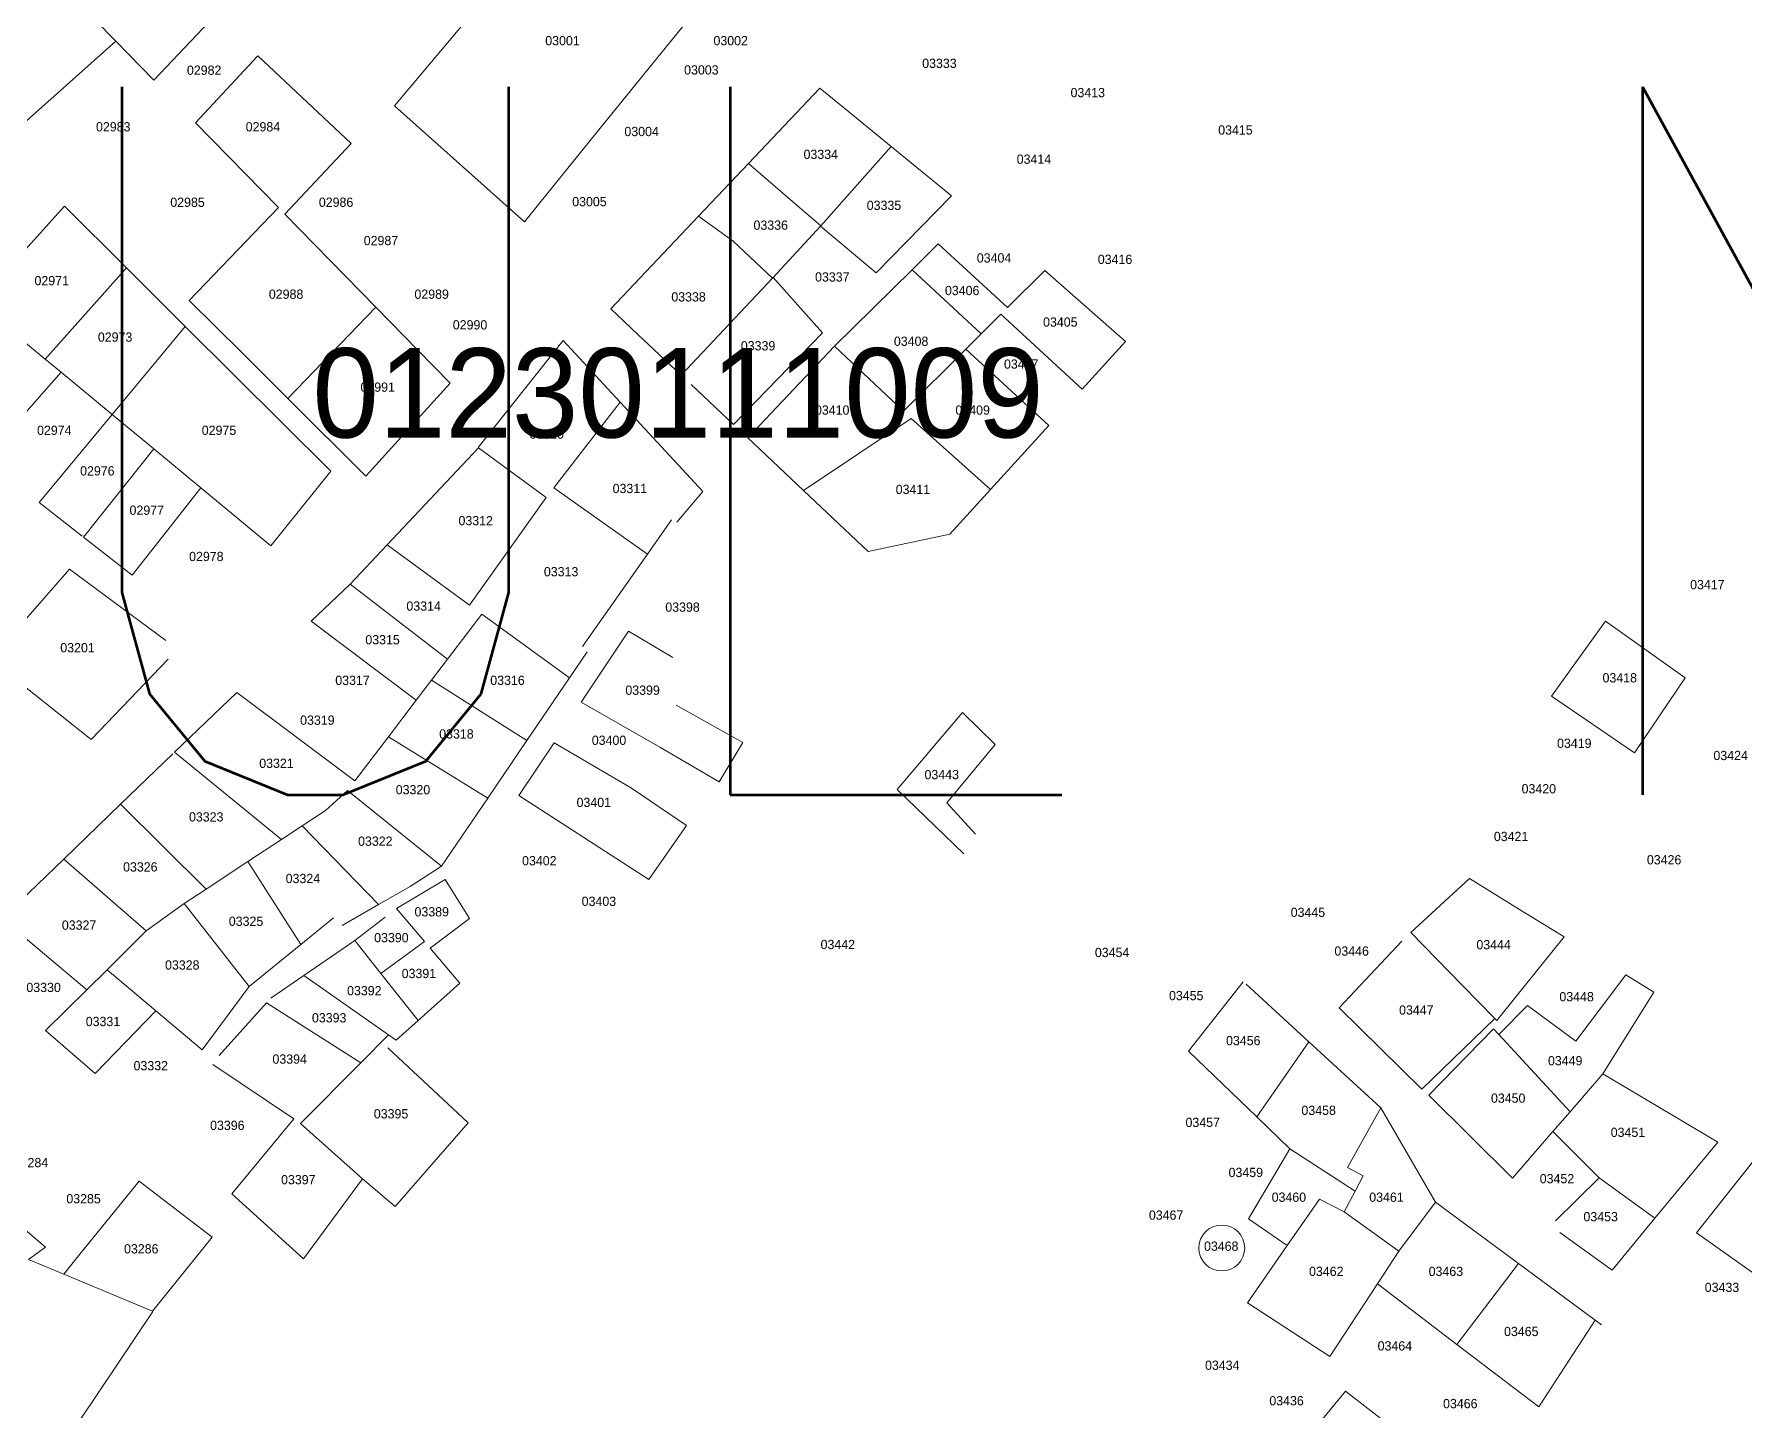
# Model space of a CAD drawing. Header units: metres. Extents: x 245232 to 248406, y 1633796 to 1637634.
# Drawn here: x 246562.3 to 246839.3, y 1635250.7 to 1635473.6 of the extents above; entities that cross this region are included whole.
import ezdxf
from ezdxf.enums import TextEntityAlignment as Align

# ---------------------------------------------------------------- set-up
doc = ezdxf.new("R2010")
doc.units = ezdxf.units.M
doc.header["$MEASUREMENT"] = 0
doc.layers.add('dernier_num_parc', color=1, linetype='Continuous', lineweight=13)
doc.layers.add('Nom_Commune', color=7, linetype='Continuous', lineweight=0)
doc.layers.add('historique_numero_parcelle', color=7, linetype='Continuous')
doc.layers.add('limites_sections', color=7, linetype='Continuous')
doc.layers.add('LIMITES_PARCELLES', color=7, linetype='Continuous', lineweight=0, true_color=0xffffff)
doc.styles.add('Style-FANCY', font='FANCY.shx')
doc.styles.add('Style-STANDARD', font='STANDARD.shx')

msp = doc.modelspace()

# ---------------------------------------------------------------- linework, layer by layer
at = {"layer": 'dernier_num_parc'}
msp.add_circle((246754.6, 1635277.065), 3.722, dxfattribs=at)
at = {"layer": 'limites_parcelles'}
for p, q in [((246671.56, 1635480.133), (246662.588, 1635469.041)), ((246575.517, 1635472.459), (246572.206, 1635475.844)), ((246591.599, 1635476.62), (246581.676, 1635466.163)), ((246620.62, 1635462.021), (246633.836, 1635477.65)), ((246575.517, 1635472.459), (246559.541, 1635458.215)), ((246581.676, 1635466.163), (246575.517, 1635472.459)), ((246588.432, 1635459.256), (246598.506, 1635470.133)), ((246598.506, 1635470.133), (246613.647, 1635455.913)), ((246662.588, 1635469.041), (246652.341, 1635456.374)), ((246677.961, 1635452.684), (246689.526, 1635464.882)), ((246689.526, 1635464.882), (246694.826, 1635460.537)), ((246641.698, 1635443.216), (246620.62, 1635462.021)), ((246601.837, 1635445.551), (246588.432, 1635459.256)), ((246694.826, 1635460.537), (246701.053, 1635455.432)), ((246613.647, 1635455.913), (246602.885, 1635444.479)), ((246652.341, 1635456.374), (246641.698, 1635443.216)), ((246701.053, 1635455.432), (246689.666, 1635442.568)), ((246701.053, 1635455.432), (246710.825, 1635447.42)), ((246669.89, 1635444.172), (246677.961, 1635452.684)), ((246683.138, 1635448.21), (246677.961, 1635452.684)), ((246689.666, 1635442.568), (246683.138, 1635448.21)), ((246710.825, 1635447.42), (246698.655, 1635434.984)), ((246553.091, 1635430.104), (246567.199, 1635445.756)), ((246567.199, 1635445.756), (246577.238, 1635435.767)), ((246587.389, 1635430.517), (246601.837, 1635445.551)), ((246602.885, 1635444.479), (246610.155, 1635437.047)), ((246655.66, 1635429.163), (246669.891, 1635444.172)), ((246669.891, 1635444.172), (246669.89, 1635444.172)), ((246675.488, 1635440.105), (246669.891, 1635444.172)), ((246689.645, 1635442.545), (246681.962, 1635434.242)), ((246689.666, 1635442.568), (246689.645, 1635442.545)), ((246698.655, 1635434.984), (246689.645, 1635442.545)), ((246681.863, 1635434.135), (246675.488, 1635440.105)), ((246704.447, 1635435.47), (246708.686, 1635439.659)), ((246708.686, 1635439.659), (246719.891, 1635429.34)), ((246610.155, 1635437.047), (246617.643, 1635429.391)), ((246577.238, 1635435.767), (246564.078, 1635421.007)), ((246577.238, 1635435.767), (246586.763, 1635426.288)), ((246681.863, 1635434.135), (246667.048, 1635418.426)), ((246681.962, 1635434.242), (246681.863, 1635434.135)), ((246681.962, 1635434.242), (246689.959, 1635425.265)), ((246691.908, 1635423.078), (246704.447, 1635435.47)), ((246704.447, 1635435.47), (246715.617, 1635425.087)), ((246719.891, 1635429.34), (246725.952, 1635435.371)), ((246725.952, 1635435.371), (246739.004, 1635423.872)), ((246554.495, 1635428.942), (246564.078, 1635421.007)), ((246595.899, 1635422.052), (246587.389, 1635430.517)), ((246617.643, 1635429.391), (246603.348, 1635414.644)), ((246617.643, 1635429.391), (246624.427, 1635422.456)), ((246660.064, 1635425.01), (246655.66, 1635429.163)), ((246718.826, 1635428.281), (246715.617, 1635425.087)), ((246731.967, 1635416.147), (246718.826, 1635428.281)), ((246586.763, 1635426.288), (246574.915, 1635412.032)), ((246586.763, 1635426.288), (246610.328, 1635402.837)), ((246689.959, 1635425.265), (246675.533, 1635410.425)), ((246624.427, 1635422.456), (246629.655, 1635417.111)), ((246634.172, 1635406.674), (246647.929, 1635423.998)), ((246647.929, 1635423.998), (246657.173, 1635414.019)), ((246667.048, 1635418.426), (246660.064, 1635425.01)), ((246677.838, 1635408.253), (246691.908, 1635423.078)), ((246691.908, 1635423.078), (246703.046, 1635412.581)), ((246703.046, 1635412.581), (246713.149, 1635422.633)), ((246715.617, 1635425.087), (246713.149, 1635422.633)), ((246713.149, 1635422.633), (246726.589, 1635410.244)), ((246739.004, 1635423.872), (246731.967, 1635416.147)), ((246566.669, 1635418.861), (246564.078, 1635421.007)), ((246603.348, 1635414.644), (246595.899, 1635422.052)), ((246566.669, 1635418.861), (246554.188, 1635404.768)), ((246574.915, 1635412.032), (246566.669, 1635418.861)), ((246629.655, 1635417.111), (246616.016, 1635402.043)), ((246675.533, 1635410.425), (246668.684, 1635416.883)), ((246616.016, 1635402.043), (246603.348, 1635414.644)), ((246563.082, 1635397.795), (246574.915, 1635412.032)), ((246581.656, 1635406.45), (246574.915, 1635412.032)), ((246657.173, 1635414.019), (246646.421, 1635400.16)), ((246657.173, 1635414.019), (246670.577, 1635399.55)), ((246704.301, 1635411.398), (246686.864, 1635399.742)), ((246717.133, 1635399.865), (246704.301, 1635411.398)), ((246726.589, 1635410.244), (246717.133, 1635399.865)), ((246570.26, 1635392.168), (246581.656, 1635406.45)), ((246589.275, 1635400.141), (246581.656, 1635406.45)), ((246619.441, 1635390.913), (246634.23, 1635406.632)), ((246634.23, 1635406.632), (246634.172, 1635406.674)), ((246634.23, 1635406.632), (246645.198, 1635398.583)), ((246686.864, 1635399.742), (246677.838, 1635408.253)), ((246610.328, 1635402.837), (246600.604, 1635390.76)), ((246570.067, 1635392.319), (246563.082, 1635397.795)), ((246589.275, 1635400.141), (246578.135, 1635385.995)), ((246600.604, 1635390.76), (246589.275, 1635400.141)), ((246645.198, 1635398.583), (246632.769, 1635381.183)), ((246646.421, 1635400.16), (246661.589, 1635389.425)), ((246670.577, 1635399.55), (246666.344, 1635394.576)), ((246697.332, 1635389.873), (246686.864, 1635399.742)), ((246717.133, 1635399.865), (246710.561, 1635392.651)), ((246665.497, 1635394.999), (246661.589, 1635389.425)), ((246578.135, 1635385.995), (246570.26, 1635392.168)), ((246710.561, 1635392.651), (246697.332, 1635389.873)), ((246613.48, 1635384.578), (246619.441, 1635390.913)), ((246632.769, 1635381.183), (246619.441, 1635390.913)), ((246661.589, 1635389.425), (246651.104, 1635374.468)), ((246555.183, 1635372.36), (246567.994, 1635386.962)), ((246567.994, 1635386.962), (246583.605, 1635375.453)), ((246607.17, 1635378.542), (246613.483, 1635384.576)), ((246613.483, 1635384.576), (246613.48, 1635384.578)), ((246629.208, 1635372.399), (246613.483, 1635384.576)), ((246624.168, 1635365.777), (246607.17, 1635378.542)), ((246629.208, 1635372.399), (246634.778, 1635379.717)), ((246634.778, 1635379.717), (246648.953, 1635369.368)), ((246807.99, 1635366.417), (246816.747, 1635378.566)), ((246816.747, 1635378.566), (246829.626, 1635369.395)), ((246650.845, 1635365.428), (246658.527, 1635376.963)), ((246658.527, 1635376.963), (246665.709, 1635372.668)), ((246651.845, 1635373.621), (246648.953, 1635369.368)), ((246571.499, 1635359.398), (246555.183, 1635372.36)), ((246584.002, 1635372.41), (246571.499, 1635359.398)), ((246626.649, 1635369.037), (246629.208, 1635372.399)), ((246585.007, 1635357.36), (246595.091, 1635366.997)), ((246595.091, 1635366.997), (246614.214, 1635352.699)), ((246624.168, 1635365.777), (246626.649, 1635369.037)), ((246642.054, 1635359.22), (246626.649, 1635369.037)), ((246648.953, 1635369.368), (246642.054, 1635359.22)), ((246829.626, 1635369.395), (246821.414, 1635357.272)), ((246619.654, 1635359.846), (246624.168, 1635365.777)), ((246663.592, 1635358.169), (246650.845, 1635365.428)), ((246666.238, 1635364.943), (246677.033, 1635358.91)), ((246821.414, 1635357.272), (246807.99, 1635366.417)), ((246702.01, 1635351.29), (246712.593, 1635363.778)), ((246712.593, 1635363.778), (246717.885, 1635358.593)), ((246614.214, 1635352.699), (246619.654, 1635359.846)), ((246635.732, 1635349.922), (246619.654, 1635359.846)), ((246642.054, 1635359.22), (246635.732, 1635349.922)), ((246640.788, 1635350.327), (246646.469, 1635358.858)), ((246646.469, 1635358.858), (246659.041, 1635351.502)), ((246677.033, 1635358.91), (246673.223, 1635352.56)), ((246576.272, 1635348.924), (246584.746, 1635357.111)), ((246602.364, 1635343.229), (246585.007, 1635357.36)), ((246673.223, 1635352.56), (246663.592, 1635358.169)), ((246717.885, 1635358.593), (246710.053, 1635349.173)), ((246609.452, 1635347.889), (246613.051, 1635351.17)), ((246613.051, 1635351.17), (246628.244, 1635338.908)), ((246659.041, 1635351.502), (246667.931, 1635345.469)), ((246712.805, 1635340.918), (246702.01, 1635351.29)), ((246567.078, 1635340.043), (246576.272, 1635348.924)), ((246576.272, 1635348.924), (246590.146, 1635335.197)), ((246605.698, 1635345.421), (246609.452, 1635347.889)), ((246635.732, 1635349.922), (246628.244, 1635338.908)), ((246653.865, 1635341.877), (246640.788, 1635350.327)), ((246710.053, 1635349.173), (246714.71, 1635344.093)), ((246602.364, 1635343.229), (246605.698, 1635345.421)), ((246618.051, 1635332.677), (246605.698, 1635345.421)), ((246667.931, 1635345.469), (246661.819, 1635336.737)), ((246596.893, 1635339.632), (246602.364, 1635343.229)), ((246557.092, 1635330.395), (246567.078, 1635340.043)), ((246567.078, 1635340.043), (246580.454, 1635328.416)), ((246590.146, 1635335.197), (246596.893, 1635339.632)), ((246596.893, 1635339.632), (246605.476, 1635326.228)), ((246661.819, 1635336.737), (246653.865, 1635341.877)), ((246620.941, 1635332.028), (246628.835, 1635336.748)), ((246628.244, 1635338.908), (246623.164, 1635335.627)), ((246628.835, 1635336.748), (246632.804, 1635330.398)), ((246785.235, 1635328.153), (246794.69, 1635336.923)), ((246794.69, 1635336.923), (246803.53, 1635331.468)), ((246586.592, 1635332.861), (246590.146, 1635335.197)), ((246623.164, 1635335.627), (246618.051, 1635332.677)), ((246586.592, 1635332.861), (246580.454, 1635328.416)), ((246597.129, 1635319.434), (246586.592, 1635332.861)), ((246618.051, 1635332.677), (246612.157, 1635329.277)), ((246625.479, 1635326.695), (246620.941, 1635332.028)), ((246803.53, 1635331.468), (246810.014, 1635327.468)), ((246570.817, 1635318.894), (246557.092, 1635330.395)), ((246580.454, 1635328.416), (246574.098, 1635322.135)), ((246610.781, 1635330.547), (246605.476, 1635326.228)), ((246614.198, 1635326.872), (246619.12, 1635330.636)), ((246632.804, 1635330.398), (246626.401, 1635325.611)), ((246605.476, 1635326.228), (246597.129, 1635319.434)), ((246605.976, 1635321.2), (246614.216, 1635326.849)), ((246614.216, 1635326.849), (246614.198, 1635326.872)), ((246614.216, 1635326.849), (246618.41, 1635321.536)), ((246618.41, 1635321.536), (246625.479, 1635326.695)), ((246626.401, 1635325.611), (246631.207, 1635319.963)), ((246773.619, 1635315.942), (246783.736, 1635326.763)), ((246793.532, 1635319.65), (246785.235, 1635328.153)), ((246810.014, 1635327.468), (246802.198, 1635317.75)), ((246574.098, 1635322.135), (246570.817, 1635318.894)), ((246582, 1635315.47), (246574.098, 1635322.135)), ((246600.621, 1635317.529), (246605.976, 1635321.2)), ((246619.684, 1635311.576), (246605.976, 1635321.2)), ((246618.41, 1635321.536), (246624.452, 1635313.884)), ((246631.207, 1635319.963), (246624.452, 1635313.884)), ((246749.211, 1635308.957), (246758.08, 1635320.153)), ((246811.927, 1635310.537), (246820.037, 1635321.283)), ((246820.037, 1635321.283), (246824.535, 1635318.508)), ((246564.111, 1635312.267), (246570.817, 1635318.894)), ((246597.129, 1635319.434), (246589.499, 1635309.145)), ((246758.542, 1635319.813), (246768.683, 1635310.474)), ((246798.802, 1635314.25), (246793.532, 1635319.65)), ((246802.198, 1635317.75), (246799.121, 1635313.923)), ((246824.535, 1635318.508), (246816.28, 1635305.252)), ((246582, 1635315.47), (246572.195, 1635305.33)), ((246589.499, 1635309.145), (246582, 1635315.47)), ((246592.26, 1635308.216), (246599.94, 1635316.771)), ((246599.94, 1635316.771), (246615.186, 1635307.054)), ((246786.99, 1635302.791), (246773.619, 1635315.942)), ((246799.439, 1635311.626), (246804.084, 1635316.352)), ((246804.084, 1635316.352), (246811.927, 1635310.537)), ((246572.195, 1635305.33), (246564.111, 1635312.267)), ((246615.186, 1635307.054), (246619.684, 1635311.576)), ((246620.922, 1635310.707), (246619.684, 1635311.576)), ((246624.452, 1635313.884), (246620.922, 1635310.707)), ((246798.802, 1635314.25), (246786.99, 1635302.791)), ((246788.101, 1635301.839), (246798.579, 1635312.555)), ((246798.579, 1635312.555), (246799.439, 1635311.626)), ((246799.121, 1635313.923), (246798.802, 1635314.25)), ((246799.439, 1635311.626), (246810.985, 1635299.141)), ((246619.565, 1635309.486), (246632.583, 1635297.315)), ((246760.269, 1635298.312), (246749.211, 1635308.957)), ((246760.269, 1635298.312), (246768.683, 1635310.474)), ((246768.683, 1635310.474), (246780.326, 1635299.749)), ((246604.359, 1635297.962), (246591.205, 1635306.763)), ((246605.417, 1635297.235), (246615.186, 1635307.054)), ((246810.985, 1635299.141), (246816.28, 1635305.252)), ((246816.28, 1635305.252), (246834.933, 1635294.219)), ((246801.664, 1635288.381), (246788.101, 1635301.839)), ((246594.298, 1635285.831), (246604.359, 1635297.962)), ((246765.643, 1635293.14), (246760.269, 1635298.312)), ((246780.326, 1635299.749), (246774.929, 1635290.118)), ((246780.326, 1635299.749), (246789.217, 1635284.509)), ((246810.985, 1635299.141), (246808.213, 1635295.94)), ((246615.485, 1635288.239), (246605.417, 1635297.235)), ((246632.583, 1635297.315), (246620.729, 1635283.768)), ((246808.213, 1635295.94), (246801.664, 1635288.381)), ((246815.724, 1635288.424), (246808.213, 1635295.94)), ((246758.906, 1635281.809), (246765.643, 1635293.14)), ((246765.643, 1635293.14), (246776.174, 1635286.286)), ((246834.933, 1635294.219), (246824.693, 1635281.916)), ((246831.487, 1635279.509), (246841.536, 1635292.286)), ((246774.929, 1635290.118), (246777.469, 1635288.742)), ((246569.929, 1635276.337), (246579.28, 1635287.861)), ((246579.28, 1635287.861), (246591.122, 1635278.846)), ((246615.485, 1635288.239), (246605.913, 1635275.302)), ((246620.729, 1635283.768), (246615.485, 1635288.239)), ((246777.469, 1635288.742), (246776.174, 1635286.286)), ((246808.66, 1635281.439), (246815.724, 1635288.424)), ((246824.693, 1635281.916), (246815.724, 1635288.424)), ((246554.891, 1635285.071), (246564.107, 1635277.199)), ((246605.913, 1635275.302), (246594.298, 1635285.831)), ((246765.161, 1635277.45), (246770.405, 1635284.991)), ((246770.405, 1635284.991), (246774.4, 1635282.922)), ((246776.174, 1635286.286), (246774.4, 1635282.922)), ((246783.29, 1635276.572), (246789.217, 1635284.509)), ((246789.217, 1635284.509), (246802.662, 1635274.557)), ((246765.161, 1635277.45), (246758.906, 1635281.809)), ((246774.4, 1635282.922), (246783.29, 1635276.572)), ((246824.693, 1635281.916), (246817.813, 1635273.499)), ((246591.122, 1635278.846), (246581.433, 1635266.812)), ((246817.813, 1635273.499), (246809.346, 1635279.585)), ((246845.662, 1635269.441), (246831.487, 1635279.509)), ((246564.107, 1635277.199), (246561.353, 1635275.212)), ((246567.074, 1635272.819), (246569.929, 1635276.337)), ((246758.736, 1635268.211), (246765.161, 1635277.45)), ((246779.813, 1635271.269), (246783.29, 1635276.572)), ((246561.353, 1635275.212), (246567.074, 1635272.819)), ((246567.074, 1635272.819), (246581.433, 1635266.812)), ((246802.662, 1635274.557), (246792.664, 1635261.459)), ((246802.662, 1635274.557), (246815.072, 1635265.372)), ((246779.813, 1635271.269), (246772.105, 1635259.515)), ((246792.664, 1635261.459), (246779.813, 1635271.269)), ((246772.105, 1635259.515), (246758.736, 1635268.211)), ((246581.49, 1635266.788), (246555.684, 1635228.313)), ((246581.433, 1635266.812), (246581.49, 1635266.788)), ((246815.072, 1635265.372), (246805.918, 1635251.342)), ((246815.072, 1635265.372), (246816.098, 1635264.612)), ((246805.918, 1635251.342), (246792.664, 1635261.459)), ((246765.599, 1635242.941), (246774.65, 1635253.902)), ((246774.65, 1635253.902), (246784.484, 1635246.196))]:
    msp.add_line(p, q, dxfattribs=at)

# ---------------------------------------------------------------- texts
at = {"layer": 'historique_numero_parcelle', "style": 'Style-FANCY'}
for s, p in [('03001', (246647.843, 1635472.57)), ('03002', (246675.077, 1635472.57)), ('03333', (246708.877, 1635468.898)), ('02982', (246589.819, 1635467.785)), ('03003', (246670.328, 1635467.833)), ('03413', (246732.901, 1635464.16)), ('02983', (246575.095, 1635458.621)), ('02984', (246599.335, 1635458.621)), ('03004', (246660.654, 1635457.859)), ('03415', (246756.808, 1635458.103)), ('03334', (246689.664, 1635454.165)), ('03414', (246724.179, 1635453.38)), ('02985', (246587.125, 1635446.404)), ('02986', (246611.179, 1635446.404)), ('03005', (246652.204, 1635446.5)), ('03335', (246699.899, 1635445.901)), ('03336', (246681.562, 1635442.696)), ('02987', (246618.449, 1635440.2)), ('03404', (246717.72, 1635437.389)), ('03416', (246737.313, 1635437.158)), ('02971', (246565.136, 1635433.705)), ('03337', (246691.529, 1635434.306)), ('02988', (246603.087, 1635431.517)), ('02989', (246626.657, 1635431.517)), ('03338', (246668.253, 1635431.08)), ('03406', (246712.56, 1635432.109)), ('02973', (246575.396, 1635424.568)), ('02990', (246632.872, 1635426.552)), ('03405', (246728.449, 1635427.005)), ('03339', (246679.51, 1635423.159)), ('03408', (246704.294, 1635423.896)), ('03407', (246722.117, 1635420.199)), ('02991', (246617.921, 1635416.461)), ('03410', (246691.512, 1635412.749)), ('03409', (246714.261, 1635412.749)), ('02974', (246565.546, 1635409.475)), ('02975', (246592.223, 1635409.475)), ('03310', (246645.284, 1635408.859)), ('02976', (246572.523, 1635402.904)), ('03311', (246658.751, 1635400.056)), ('03411', (246704.587, 1635399.9)), ('02977', (246580.526, 1635396.539)), ('03312', (246633.792, 1635394.845)), ('02978', (246590.171, 1635389.044)), ('03313', (246647.618, 1635386.58)), ('03417', (246833.224, 1635384.488)), ('03314', (246625.353, 1635381.011)), ('03398', (246667.278, 1635380.845)), ('03315', (246618.706, 1635375.562)), ('03201', (246569.311, 1635374.276)), ('03317', (246613.84, 1635368.991)), ('03316', (246638.934, 1635368.991)), ('03418', (246819.039, 1635369.396)), ('03399', (246660.814, 1635367.396)), ('03319', (246608.152, 1635362.538)), ('03318', (246630.667, 1635360.308)), ('03400', (246655.376, 1635359.285)), ('03419', (246811.677, 1635358.796)), ('03321', (246601.527, 1635355.556)), ('03424', (246836.995, 1635356.819)), ('03443', (246709.252, 1635353.726)), ('03320', (246623.631, 1635351.273)), ('03420', (246805.931, 1635351.429)), ('03323', (246590.153, 1635346.873)), ('03401', (246652.914, 1635349.223)), ('03322', (246617.533, 1635342.943)), ('03421', (246801.442, 1635343.703)), ('03326', (246579.482, 1635338.777)), ('03402', (246644.09, 1635339.778)), ('03426', (246826.221, 1635339.93)), ('03324', (246605.807, 1635336.9)), ('03403', (246653.735, 1635333.207)), ('03389', (246626.671, 1635331.509)), ('03445', (246768.547, 1635331.417)), ('03327', (246569.566, 1635329.35)), ('03325', (246596.602, 1635329.977)), ('03390', (246620.137, 1635327.318)), ('03442', (246692.424, 1635326.211)), ('03454', (246736.836, 1635324.923)), ('03446', (246775.627, 1635325.154)), ('03444', (246798.61, 1635326.181)), ('03328', (246586.276, 1635322.896)), ('03330', (246563.82, 1635319.259)), ('03391', (246624.593, 1635321.518)), ('03392', (246615.748, 1635318.736)), ('03455', (246748.841, 1635317.942)), ('03448', (246812.051, 1635317.762)), ('03331', (246573.436, 1635313.744)), ('03393', (246610.057, 1635314.344)), ('03447', (246786.092, 1635315.606)), ('03456', (246758.075, 1635310.652)), ('03332', (246581.175, 1635306.587)), ('03394', (246603.666, 1635307.656)), ('03449', (246810.204, 1635307.392)), ('03450', (246800.97, 1635301.335)), ('03395', (246620.082, 1635298.797)), ('03457', (246751.508, 1635297.408)), ('03458', (246770.285, 1635299.359)), ('03396', (246593.57, 1635296.931)), ('03451', (246820.362, 1635295.791)), ('03284', (246561.777, 1635290.898)), ('03459', (246758.485, 1635289.297)), ('03397', (246605.062, 1635288.131)), ('03452', (246808.87, 1635288.296)), ('03285', (246570.293, 1635285.046)), ('03460', (246765.462, 1635285.293)), ('03461', (246781.263, 1635285.293)), ('03467', (246745.583, 1635282.393)), ('03453', (246815.95, 1635282.136)), ('03286', (246579.63, 1635276.935)), ('03468', (246754.51, 1635277.362)), ('03462', (246771.516, 1635273.281)), ('03463', (246790.883, 1635273.281)), ('03433', (246835.591, 1635270.695)), ('03464', (246782.623, 1635261.217)), ('03465', (246803.092, 1635263.553)), ('03434', (246754.671, 1635258.081)), ('03436', (246765.085, 1635252.331)), ('03466', (246793.217, 1635251.874))]:
    msp.add_text(s, height=1.5, dxfattribs=at).set_placement(p, align=Align.MIDDLE_CENTER)
at = {"layer": 'limites_sections', "linetype": 'Continuous', "lineweight": 0, "style": 'Style-FANCY'}
msp.add_text('01230111009', height=14.47425, dxfattribs=at).set_placement((246666.556, 1635415.539), align=Align.MIDDLE_CENTER)
at = {"layer": 'Nom_Commune', "color": 121, "linetype": 'Continuous', "lineweight": 70, "style": 'Style-STANDARD'}
msp.add_text('YEUMBEUL NORD', height=114.67262, dxfattribs=at).set_placement((246007.805, 1635350.422))
at = {"layer": 'Nom_Commune', "style": 'Style-STANDARD'}
msp.add_text('YEUMBEUL NORD', height=114.67262, dxfattribs=at).set_placement((246007.805, 1635350.422))

doc.saveas('drawing.dxf')
